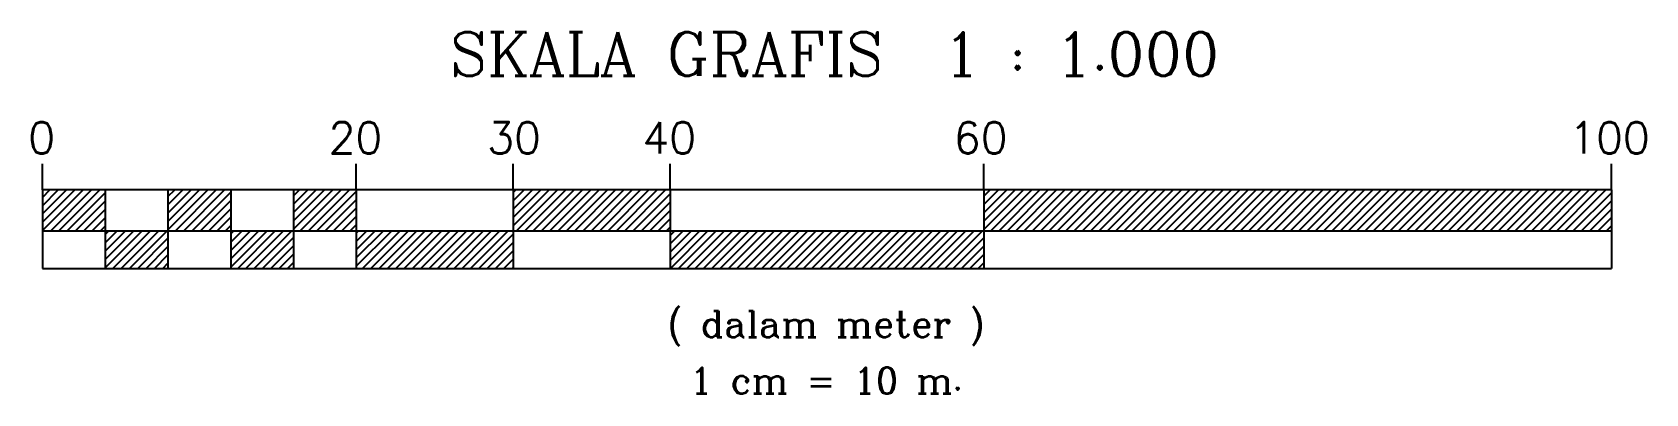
# Model space of a CAD drawing. Header units: metres. Extents: x 741 to 844, y 292 to 315.
import ezdxf
from ezdxf.enums import TextEntityAlignment as Align

# ---------------------------------------------------------------- set-up
doc = ezdxf.new("R2010")
doc.units = ezdxf.units.M
doc.header["$MEASUREMENT"] = 0
doc.layers.add('KOP', color=7, linetype='CONTINUOUS')
doc.styles.add('C10', font='complex', dxfattribs={"height": 4.167})
doc.styles.add('C6', font='complex', dxfattribs={"height": 2.499})
doc.styles.get("Standard").update_dxf_attribs({"font": 'Simplex.shx'})
pattern_1 = [(45, (-511633.39493, -196269.8375), (-0.26516504294, 0.26516504294), [])]

msp = doc.modelspace()

# ---------------------------------------------------------------- hatches: boundary and pattern name
at = {"layer": 'KOP', "ltscale": 0.5}
h = msp.add_hatch(dxfattribs=at)
h.set_pattern_fill('ANSI31', color=1, scale=3, style=0)
h.set_pattern_definition(pattern_1)
h.paths.add_polyline_path([(745.71, 302.18), (745.71, 304.78), (741.71, 304.78), (741.71, 302.18)])
h = msp.add_hatch(dxfattribs=at)
h.set_pattern_fill('ANSI31', color=1, scale=3, style=0)
h.set_pattern_definition(pattern_1)
h.paths.add_polyline_path([(749.71, 299.78), (749.71, 302.18), (745.71, 302.18), (745.71, 299.78)])
h.paths.add_polyline_path([(749.71, 304.78), (749.71, 302.18), (753.71, 302.18), (753.71, 304.78)])
h.paths.add_polyline_path([(753.71, 302.18), (753.71, 299.78), (757.71, 299.78), (757.71, 302.18)])
h.paths.add_polyline_path([(761.71, 302.18), (761.71, 304.78), (757.71, 304.78), (757.71, 302.18)])
h = msp.add_hatch(dxfattribs=at)
h.set_pattern_fill('ANSI31', color=1, scale=3, style=0)
h.set_pattern_definition(pattern_1)
h.paths.add_polyline_path([(781.71, 302.18), (781.71, 304.78), (771.71, 304.78), (771.71, 302.18)])
h = msp.add_hatch(dxfattribs=at)
h.set_pattern_fill('ANSI31', color=1, scale=3, style=0)
h.set_pattern_definition(pattern_1)
h.paths.add_polyline_path([(801.71, 304.78), (801.71, 302.18), (841.71, 302.18), (841.71, 304.78)])
h = msp.add_hatch(dxfattribs=at)
h.set_pattern_fill('ANSI31', color=1, scale=3, style=0)
h.set_pattern_definition(pattern_1)
h.paths.add_polyline_path([(761.71, 302.18), (761.71, 299.78), (771.71, 299.78), (771.71, 302.18)])
h = msp.add_hatch(dxfattribs=at)
h.set_pattern_fill('ANSI31', color=1, scale=3, style=0)
h.set_pattern_definition(pattern_1)
h.paths.add_polyline_path([(801.71, 299.78), (801.71, 302.18), (781.71, 302.18), (781.71, 299.78)])

# ---------------------------------------------------------------- linework, layer by layer
at = {"layer": 'KOP', "color": 2}
for p, q in [((741.71, 304.78), (741.71, 306.44)), ((761.71, 304.78), (761.71, 306.44)), ((771.71, 304.78), (771.71, 306.45)), ((781.71, 304.78), (781.71, 306.44)), ((801.71, 304.78), (801.71, 306.45)), ((841.71, 304.78), (841.71, 306.45)), ((841.71, 304.78), (741.71, 304.78)), ((741.71, 299.78), (841.71, 299.78))]:
    msp.add_line(p, q, dxfattribs=at)
at = {"layer": 'KOP', "color": 2, "ltscale": 0.5}
for p, q in [((741.71, 304.78), (741.71, 299.78)), ((745.71, 304.78), (745.71, 299.78)), ((749.71, 304.78), (749.71, 299.78)), ((753.71, 304.78), (753.71, 299.78)), ((757.71, 304.78), (757.71, 299.78)), ((761.71, 304.78), (761.71, 299.78)), ((771.71, 304.78), (771.71, 299.78)), ((781.71, 304.78), (781.71, 299.78)), ((801.71, 304.78), (801.71, 299.78)), ((841.71, 304.78), (841.71, 299.78)), ((741.71, 302.18), (841.71, 302.18))]:
    msp.add_line(p, q, dxfattribs=at)

# ---------------------------------------------------------------- texts
at = {"layer": 'KOP', "color": 3}
for s, height, style, p in [('SKALA GRAFIS  1 : 1.000', 2.778, 'C10', (792.2, 312.05)), ('( dalam meter )', 1.666, 'C6', (791.65, 295.4)), ('1 cm = 10 m.', 1.666, 'C6', (791.65, 291.8))]:
    msp.add_text(s, height=height, dxfattribs=dict(at, style=style)).set_placement(p, align=Align.CENTER)
for s, p in [('0', (741.66, 307.1)), ('20', (761.66, 307.1)), ('30', (771.77, 307.1)), ('40', (781.66, 307.1)), ('60', (801.51, 307.1)), ('100', (841.59, 307.1))]:
    msp.add_text(s, height=2, dxfattribs=at).set_placement(p, align=Align.CENTER)

doc.saveas('drawing.dxf')
